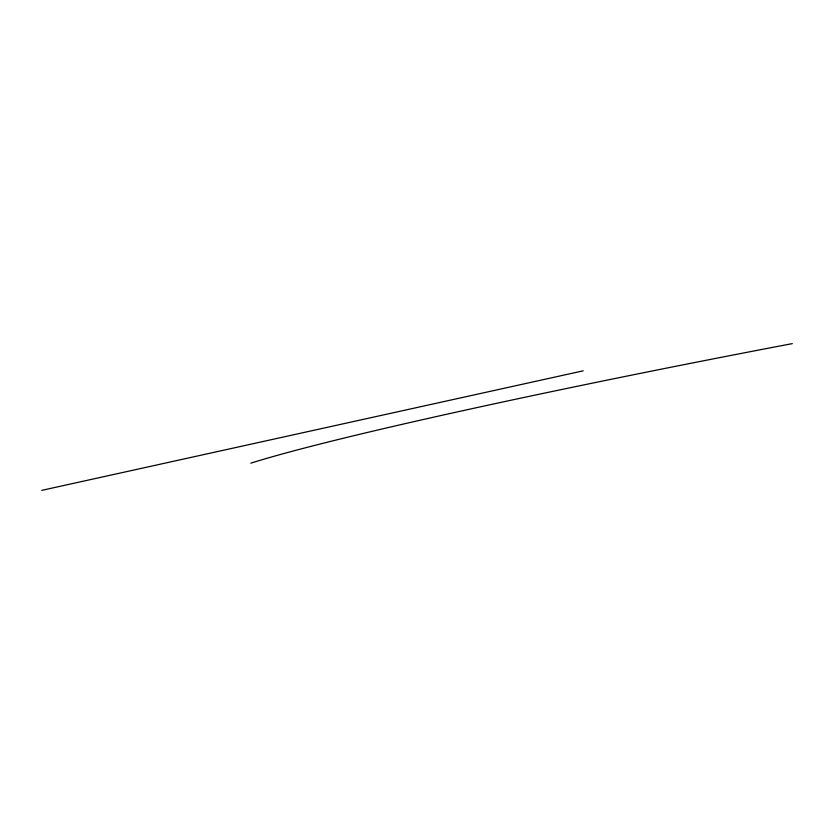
<?xml version="1.0" encoding="UTF-8"?>
<svg xmlns="http://www.w3.org/2000/svg" width="834" height="834" viewBox="0 0 834 834"><rect width="100%" height="100%" fill="white"/><g stroke="black" fill="none" stroke-linecap="round" stroke-linejoin="round"><path stroke-width="1.25" d="M41.7 490.371L583.206 370.828M250.794 463.172A603.034 25.249 -10.7 0 1 792.3 343.629"/></g></svg>
